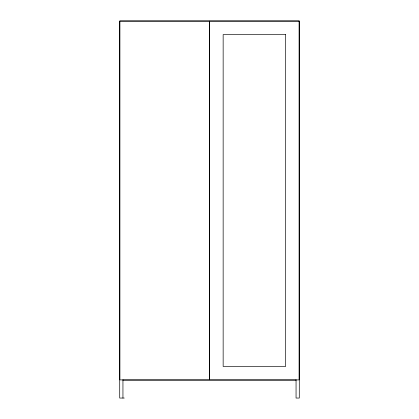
<?xml version="1.0" encoding="UTF-8"?>
<svg xmlns="http://www.w3.org/2000/svg" width="419" height="419" viewBox="0 0 419 419"><rect width="100%" height="100%" fill="white"/><g stroke="black" fill="none" stroke-linecap="round" stroke-linejoin="round"><path stroke-width="0.63" d="M122.945 380.091L296.055 380.091M124.275 398.05L119.714 398.05L119.714 20.95L299.286 20.95L299.286 398.05L296.055 398.05L296.055 379.719M122.945 379.719L122.945 398.05M209.322 21.128L119.892 21.128L119.892 379.913L209.322 379.913L209.322 21.128M299.108 21.128L209.678 21.128L209.678 379.913L299.108 379.913L299.108 21.128M285.638 34.599L223.149 34.599L223.149 366.447L285.638 366.447L285.638 34.599"/></g></svg>
